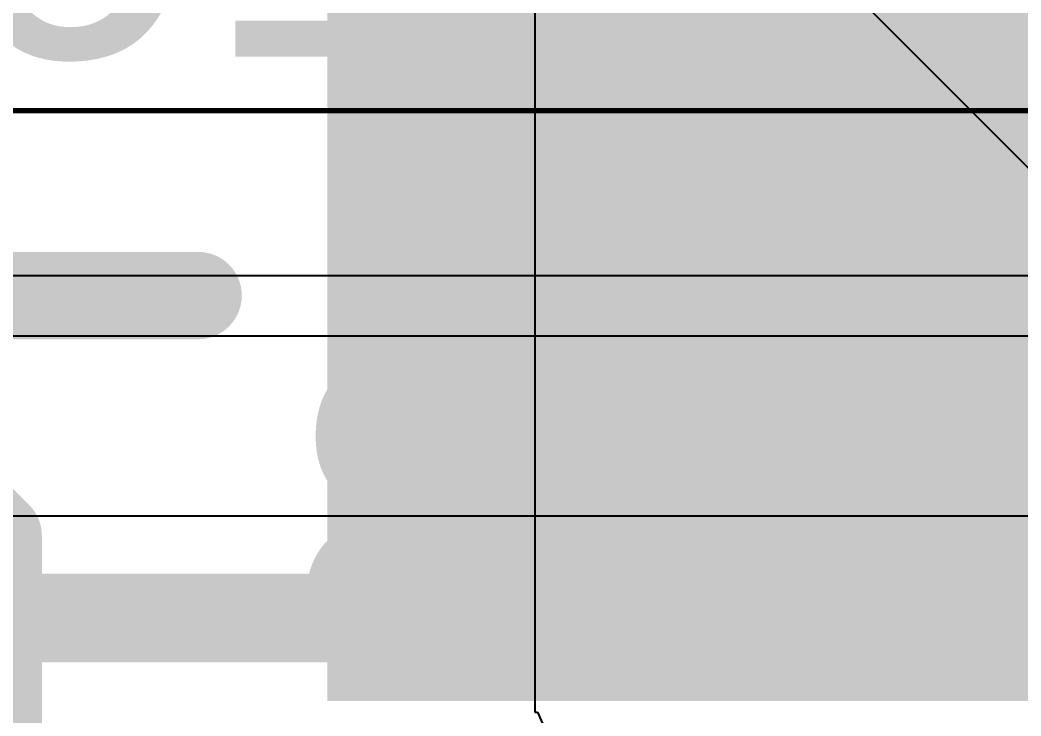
# Model space of a CAD drawing. Header units: inches. Extents: x -6 to 5433, y -4 to 5447.
# Drawn here: x 7.103 to 9.394, y 24.91 to 26.502 of the extents above; entities that cross this region are included whole.
import ezdxf

# ---------------------------------------------------------------- set-up
doc = ezdxf.new("R2010")
doc.units = ezdxf.units.IN
for name, color, linetype in [('Bottom Layer', 5, 'Continuous'), ('Bottom Overlay', 54, 'Continuous'), ('Bottom Paste', 16, 'Continuous'), ('Bottom Solder', 6, 'Continuous'), ('Ground', 16, 'Continuous'), ('Mechanical 4', 56, 'Continuous'), ('Power', 76, 'Continuous'), ('Top Layer', 1, 'Continuous'), ('Top Overlay', 2, 'Continuous'), ('Top Paste', 8, 'Continuous'), ('Top Solder', 216, 'Continuous')]:
    doc.layers.add(name, color=color, linetype=linetype)
doc.styles.add('Arial', font='', dxfattribs={"height": 0.2})
doc.styles.get('Arial').set_extended_font_data('Arial')

# ---------------------------------------------------------------- blocks, each defined once
blk = doc.blocks.new('T__________B_136')
at = {"layer": 'Bottom Layer'}
blk.add_hatch(color=5, dxfattribs=at).paths.add_polyline_path([(0.381, 0.762), (-0.381, 0.762), (-0.762, 0.381), (-0.762, -0.381), (-0.381, -0.762), (0.381, -0.762), (0.762, -0.381), (0.762, 0.381)])
at = {"layer": 'Bottom Paste'}
blk.add_hatch(color=16, dxfattribs=at).paths.add_polyline_path([(0.381, 0.762), (-0.381, 0.762), (-0.762, 0.381), (-0.762, -0.381), (-0.381, -0.762), (0.381, -0.762), (0.762, -0.381), (0.762, 0.381)])
at = {"layer": 'Bottom Solder'}
blk.add_hatch(color=6, dxfattribs=at).paths.add_polyline_path([(0.4318, 0.8636), (-0.4318, 0.8636), (-0.8636, 0.4318), (-0.8636, -0.4318), (-0.4318, -0.8636), (0.4318, -0.8636), (0.8636, -0.4318), (0.8636, 0.4318)])
at = {"layer": 'Bottom Overlay'}
for points in [[(-0.9398, 0.4318, 0.2, 0.2, 0), (-0.4318, 0.9398, 0.2, 0.2, 0)], [(-0.4318, 0.9398, 0.2, 0.2, 0), (0.4318, 0.9398, 0.2, 0.2, 0)], [(0.4318, 0.9398, 0.2, 0.2, 0), (0.9398, 0.4318, 0.2, 0.2, 0)], [(-0.9398, -0.4318, 0.2, 0.2, 0), (-0.9398, 0.4318, 0.2, 0.2, 0)], [(0.9398, -0.4318, 0.2, 0.2, 0), (0.9398, 0.4318, 0.2, 0.2, 0)], [(-0.9398, -0.4318, 0.2, 0.2, 0), (-0.4318, -0.9398, 0.2, 0.2, 0)], [(0.4318, -0.9398, 0.2, 0.2, 0), (0.9398, -0.4318, 0.2, 0.2, 0)], [(-0.4318, -0.9398, 0.2, 0.2, 0), (0.4318, -0.9398, 0.2, 0.2, 0)]]:
    blk.add_lwpolyline(points, format="xyseb", dxfattribs=at)
for points in [[(-0.4818, 0.9398, 0.1, 0.1, 1), (-0.3818, 0.9398, 0.1, 0.1, 1)], [(-0.4818, 0.9398, 0.1, 0.1, 1), (-0.3818, 0.9398, 0.1, 0.1, 1)], [(0.3818, 0.9398, 0.1, 0.1, 1), (0.4818, 0.9398, 0.1, 0.1, 1)], [(0.3818, 0.9398, 0.1, 0.1, 1), (0.4818, 0.9398, 0.1, 0.1, 1)], [(-0.9898, 0.4318, 0.1, 0.1, 1), (-0.8898, 0.4318, 0.1, 0.1, 1)], [(-0.9898, 0.4318, 0.1, 0.1, 1), (-0.8898, 0.4318, 0.1, 0.1, 1)], [(0.8898, 0.4318, 0.1, 0.1, 1), (0.9898, 0.4318, 0.1, 0.1, 1)], [(0.8898, 0.4318, 0.1, 0.1, 1), (0.9898, 0.4318, 0.1, 0.1, 1)], [(-0.9898, -0.4318, 0.1, 0.1, 1), (-0.8898, -0.4318, 0.1, 0.1, 1)], [(-0.9898, -0.4318, 0.1, 0.1, 1), (-0.8898, -0.4318, 0.1, 0.1, 1)], [(0.8898, -0.4318, 0.1, 0.1, 1), (0.9898, -0.4318, 0.1, 0.1, 1)], [(0.8898, -0.4318, 0.1, 0.1, 1), (0.9898, -0.4318, 0.1, 0.1, 1)], [(-0.4818, -0.9398, 0.1, 0.1, 1), (-0.3818, -0.9398, 0.1, 0.1, 1)], [(-0.4818, -0.9398, 0.1, 0.1, 1), (-0.3818, -0.9398, 0.1, 0.1, 1)], [(0.3818, -0.9398, 0.1, 0.1, 1), (0.4818, -0.9398, 0.1, 0.1, 1)], [(0.3818, -0.9398, 0.1, 0.1, 1), (0.4818, -0.9398, 0.1, 0.1, 1)]]:
    blk.add_lwpolyline(points, format="xyseb", close=True, dxfattribs=at)
blk = doc.blocks.new('QTH_030_01_L_D_A_K_TR_154')
at = {"layer": 'Top Layer'}
for points in [[(6.0975, 3.811), (6.4025, 3.811), (6.4025, 2.361), (6.0975, 2.361)], [(6.5975, 3.811), (6.9025, 3.811), (6.9025, 2.361), (6.5975, 2.361)], [(7.0975, 3.811), (7.4025, 3.811), (7.4025, 2.361), (7.0975, 2.361)]]:
    blk.add_hatch(color=1, dxfattribs=at).paths.add_polyline_path(points)
at = {"layer": 'Top Paste'}
for points in [[(6.0975, 3.811), (6.4025, 3.811), (6.4025, 2.361), (6.0975, 2.361)], [(6.5975, 3.811), (6.9025, 3.811), (6.9025, 2.361), (6.5975, 2.361)], [(7.0975, 3.811), (7.4025, 3.811), (7.4025, 2.361), (7.0975, 2.361)]]:
    blk.add_hatch(color=8, dxfattribs=at).paths.add_polyline_path(points)
at = {"layer": 'Top Solder'}
for points in [[(5.4959, 3.9126), (6.0041, 3.9126), (6.0041, 2.2594), (5.4959, 2.2594)], [(5.9959, 3.9126), (6.5041, 3.9126), (6.5041, 2.2594), (5.9959, 2.2594)], [(6.4959, 3.9126), (7.0041, 3.9126), (7.0041, 2.2594), (6.4959, 2.2594)], [(6.9959, 3.9126), (7.5041, 3.9126), (7.5041, 2.2594), (6.9959, 2.2594)]]:
    blk.add_hatch(color=216, dxfattribs=at).paths.add_polyline_path(points)
at = {"layer": 'Top Overlay'}
blk.add_lwpolyline([(10, 2.985, 0.2, 0.2, 0), (7.8, 2.985, 0.2, 0.2, 0)], format="xyseb", dxfattribs=at)
blk.add_lwpolyline([(7.75, 2.985, 0.1, 0.1, 1), (7.85, 2.985, 0.1, 0.1, 1)], format="xyseb", close=True, dxfattribs=at)
at = {"layer": 'Top Overlay', "style": 'Arial'}
blk.add_text('59', height=0.762, dxfattribs=at).set_placement((7.2102, 1.6764))

msp = doc.modelspace()

# ---------------------------------------------------------------- linework, layer by layer
at = {"layer": 'Bottom Layer'}
for p, q in [((10.881, 25.917), (6.8786, 25.917)), ((6.8786, 25.7795), (10.881, 25.7795))]:
    msp.add_line(p, q, dxfattribs=at)
at = {"layer": 'Ground'}
msp.add_line((4.6358, 30.9391), (14.4555, 21.1194), dxfattribs=at)
msp.add_lwpolyline([(4.8006, 31.1039, 0.2032, 0.2032, 0), (15.0958, 20.8087, 0.2032, 0.2032, 0)], format="xyseb", dxfattribs=at)
at = {"layer": 'Mechanical 4'}
msp.add_lwpolyline([(3.3624, 26.2949, 0.0127, 0.0127, 0), (27.1324, 26.2949, 0.0127, 0.0127, 0)], format="xyseb", dxfattribs=at)
at = {"layer": 'Power'}
msp.add_line((13.4565, 25.367), (5.7233, 25.367), dxfattribs=at)
msp.add_lwpolyline([(5.6267, 25.1339, 0.2032, 0.2032, 0), (13.4565, 25.1339, 0.2032, 0.2032, 0)], format="xyseb", dxfattribs=at)
at = {"layer": 'Top Layer'}
for p, q in [((8.2811, 26.6227), (8.2811, 24.9187)), ((8.2811, 24.9187), (8.2877, 24.9187)), ((8.2877, 24.9187), (8.3371, 24.8043))]:
    msp.add_line(p, q, dxfattribs=at)

# ---------------------------------------------------------------- block references
at = {"rotation": 180}
msp.add_blockref('QTH_030_01_L_D_A_K_TR_154', (15.3106, 28.8567), dxfattribs=at)
msp.add_blockref('T__________B_136', (6.1132, 24.8905))

# ---------------------------------------------------------------- texts
at = {"layer": 'Bottom Overlay', "style": 'Arial', "text_generation_flag": 2}
msp.add_text('C13', height=0.762, dxfattribs=at).set_placement((9.6653, 24.9782))

doc.saveas('drawing.dxf')
